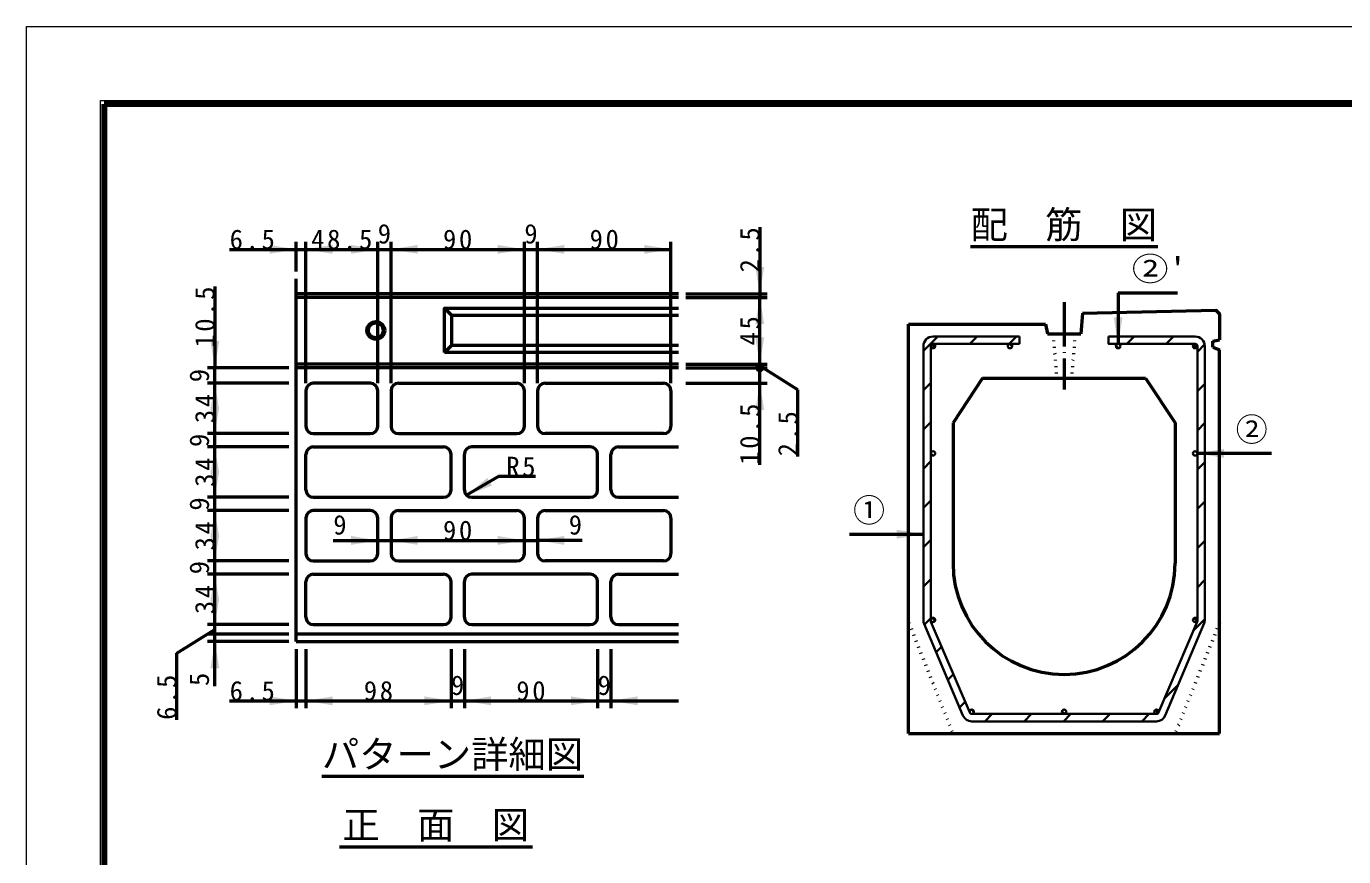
# Model space of a CAD drawing. Units: millimetres, scale not verified, with parts at other scales. Extents: x -2102 to 2102, y -1485 to 1485.
# Drawn here: x -2102 to -323, y 363 to 1485 of the extents above; entities that cross this region are included whole.
import ezdxf
from ezdxf.enums import TextEntityAlignment as Align

# ---------------------------------------------------------------- set-up
doc = ezdxf.new("R2010")
doc.units = ezdxf.units.MM
doc.header["$LTSCALE"] = 5
doc.linetypes.add('DOTTED', pattern=[1.75, 0.25, -1.5])
doc.linetypes.add('LONG_DASHED_DOTTED', pattern=[15.25, 12, -1.5, 0.25, -1.5])
doc.layers.add('0-1_V-nasSTD', color=7, linetype='Continuous', lineweight=35)
doc.layers.add('0-2_0', color=7, linetype='Continuous', lineweight=50)
doc.styles.add('ＭＳ ゴシック', font='')
doc.styles.get('ＭＳ ゴシック').set_extended_font_data('MS Gothic')

msp = doc.modelspace()

# ---------------------------------------------------------------- linework, layer by layer
at = {"layer": '0-1_V-nasSTD', "lineweight": 100}
msp.add_line((-1997.5, 1380), (-1997.5, -1380), dxfattribs=at)
at = {"layer": '0-1_V-nasSTD', "lineweight": 50}
msp.add_line((-627.906, 1124.94), (-627.906, 1055.94), dxfattribs=at)
at = {"layer": '0-1_V-nasSTD'}
for p, q in [((-890.906, 1046.353), (-871.319, 1065.94)), ((-890.906, 1052.94), (-890.906, 682.641)), ((-880.906, 1052.94), (-880.906, 681.489)), ((-879.883, 1055.196), (-875.65, 1050.963)), ((-760.906, 1065.94), (-877.906, 1065.94)), ((-760.906, 1055.94), (-877.906, 1055.94)), ((-828.286, 1055.94), (-818.286, 1065.94)), ((-775.253, 1055.94), (-765.253, 1065.94)), ((-773.906, 1055.94), (-774.501, 1055.94)), ((-774.501, 1055.88), (-770.965, 1052.345)), ((-760.906, 1065.94), (-760.906, 1055.94)), ((-640.906, 1065.94), (-523.906, 1065.94)), ((-630.826, 1053.627), (-627.219, 1050.02)), ((-616.154, 1055.94), (-606.154, 1065.94)), ((-563.121, 1055.94), (-553.121, 1065.94)), ((-526.109, 1054.976), (-521.87, 1050.737)), ((-520.906, 1045.122), (-511.064, 1054.964)), ((-520.906, 1052.94), (-520.906, 681.489)), ((-510.906, 683.559), (-510.906, 1052.94)), ((-890.906, 993.32), (-880.906, 1003.32)), ((-520.906, 992.089), (-510.906, 1002.089)), ((-890.906, 940.287), (-880.906, 950.287)), ((-520.906, 939.056), (-510.906, 949.056)), ((-880.898, 907.718), (-878.128, 904.948)), ((-876.86, 910.752), (-875.094, 908.986)), ((-523.462, 910.907), (-520.939, 908.384)), ((-890.906, 887.254), (-880.906, 897.254)), ((-526.809, 907.183), (-524.663, 905.037)), ((-520.906, 886.023), (-510.906, 896.023)), ((-890.906, 834.221), (-880.906, 844.221)), ((-520.906, 832.99), (-510.906, 842.99)), ((-890.906, 781.188), (-880.906, 791.188)), ((-520.906, 779.957), (-510.906, 789.957)), ((-890.906, 728.155), (-880.906, 738.155)), ((-520.906, 726.924), (-510.906, 736.924)), ((-889.879, 677.578), (-837.576, 553.877)), ((-889.879, 677.578), (-889.879, 677.578)), ((-889.455, 676.573), (-880.906, 685.122)), ((-828.381, 557.763), (-880.665, 680.312)), ((-880.665, 680.312), (-880.665, 680.312)), ((-879.086, 685.698), (-875.148, 681.76)), ((-573.431, 557.763), (-521.146, 680.312)), ((-511.92, 678.525), (-564.256, 553.906)), ((-526.103, 668.694), (-510.906, 683.891)), ((-525.384, 685.55), (-521.295, 681.461)), ((-511.92, 678.525), (-511.92, 678.525)), ((-873.695, 639.3), (-866.316, 646.679)), ((-857.935, 602.027), (-850.456, 609.506)), ((-565.565, 576.199), (-547.167, 594.597)), ((-842.175, 564.754), (-834.597, 572.332)), ((-837.576, 553.877), (-837.576, 553.877)), ((-828.381, 557.763), (-828.381, 557.763)), ((-828.381, 557.763), (-828.381, 557.763)), ((-826.013, 561.914), (-822.647, 558.549)), ((-825.621, 555.94), (-576.191, 555.94)), ((-807.956, 545.94), (-797.956, 555.94)), ((-754.923, 545.94), (-744.923, 555.94)), ((-703.758, 559.868), (-699.977, 556.087)), ((-701.89, 545.94), (-691.89, 555.94)), ((-700.906, 555.94), (-699.977, 555.94)), ((-648.857, 545.94), (-638.857, 555.94)), ((-595.824, 545.94), (-585.824, 555.94)), ((-577.968, 561.357), (-573.774, 557.163)), ((-573.431, 557.763), (-573.431, 557.763)), ((-564.256, 553.906), (-564.256, 553.906)), ((-825.603, 545.94), (-576.241, 545.94))]:
    msp.add_line(p, q, dxfattribs=at)
at = {"layer": '0-1_V-nasSTD', "lineweight": 18}
for points in [[(-2102.5, -1485), (-2102.5, 1485), (2102.5, 1485), (2102.5, -1485)], [(-2002.5, -1385), (-2002.5, 1385), (2002.5, 1385), (2002.5, -1385)]]:
    msp.add_lwpolyline(points, close=True, dxfattribs=at)
at = {"layer": '0-1_V-nasSTD', "lineweight": 100}
msp.add_lwpolyline([(1997.5, -1380), (1997.5, 1380), (-1997.5, 1380)], dxfattribs=at)
at = {"layer": '0-1_V-nasSTD'}
msp.add_lwpolyline([(-640.906, 1065.94), (-640.906, 1055.94), (-523.906, 1055.94)], dxfattribs=at)
for centre in [(-877.906, 1052.94), (-773.906, 1052.94), (-627.906, 1052.94), (-523.906, 1052.94), (-877.906, 907.94), (-877.906, 682.94), (-523.906, 682.94), (-825.621, 558.94), (-700.906, 558.94), (-576.191, 558.94)]:
    msp.add_circle(centre, 3, dxfattribs=at)
at = {"layer": '0-1_V-nasSTD', "lineweight": 50}
msp.add_circle((-1111.91, 1023.66), 4, dxfattribs=at)
at = {"layer": '0-1_V-nasSTD'}
for centre, radius, start, end in [((-877.906, 1052.94), 13, 90, 180), ((-877.906, 1052.94), 3, 90, 180), ((-877.906, 1052.94), 3, 131.23207, 180), ((-877.906, 1052.94), 3, 90, 131.23207), ((-523.906, 1052.94), 13, 0, 90), ((-523.906, 1052.94), 3, 0, 90), ((-523.906, 1052.94), 3, 0, 90), ((-877.906, 682.641), 13, 180, 202.91963), ((-877.906, 681.489), 3, 180, 203.10504), ((-877.906, 681.489), 3, 180, 203.10504), ((-523.906, 681.489), 3, 336.89496, 0), ((-523.906, 683.559), 13, 337.21925, 0), ((-825.603, 558.94), 13, 202.91963, 270), ((-825.621, 558.94), 3, 203.10504, 270), ((-825.621, 558.94), 3, 203.10504, 270), ((-825.621, 558.94), 3, 203.10504, 270), ((-576.241, 558.94), 13, 270, 337.21925), ((-576.191, 558.94), 3, 270, 336.90127), ((-576.191, 558.94), 3, 270, 336.90127), ((-576.191, 558.94), 3, 270, 323.67738), ((-576.191, 558.94), 3, 323.67738, 336.90127)]:
    msp.add_arc(centre, radius, start, end, dxfattribs=at)
for points in [[(-1773.91, 1177.66), (-1773.91, 1189.66), (-1737.91, 1183.66)], [(-1724.91, 1183.66), (-1688.91, 1177.66), (-1688.91, 1189.66)], [(-1663.91, 1177.66), (-1663.91, 1189.66), (-1627.91, 1183.66)], [(-1609.91, 1183.66), (-1573.91, 1177.66), (-1573.91, 1189.66)], [(-1465.91, 1177.66), (-1465.91, 1189.66), (-1429.91, 1183.66)], [(-1411.91, 1183.66), (-1375.91, 1177.66), (-1375.91, 1189.66)], [(-1267.91, 1177.66), (-1267.91, 1189.66), (-1231.91, 1183.66)], [(-1117.91, 1159.66), (-1111.91, 1123.66), (-1105.91, 1159.66)], [(-1117.91, 1082.66), (-1111.91, 1118.66), (-1105.91, 1082.66)], [(-633.906, 1091.94), (-627.906, 1055.94), (-621.906, 1091.94)], [(-1853.91, 1059.66), (-1847.91, 1023.66), (-1841.91, 1059.66)], [(-1117.91, 1064.66), (-1111.91, 1028.66), (-1105.91, 1064.66)], [(-1853.91, 966.66), (-1847.91, 1002.66), (-1841.91, 966.66)], [(-1117.91, 966.66), (-1111.91, 1002.66), (-1105.91, 966.66)], [(-1853.91, 970.66), (-1847.91, 934.66), (-1841.91, 970.66)], [(-1853.91, 880.66), (-1847.91, 916.66), (-1841.91, 880.66)], [(-520.906, 907.94), (-484.906, 901.94), (-484.906, 913.94)], [(-1853.91, 884.66), (-1847.91, 848.66), (-1841.91, 884.66)], [(-1507.981, 851.589), (-1479.804, 874.785), (-1473.804, 864.392)], [(-1853.91, 794.66), (-1847.91, 830.66), (-1841.91, 794.66)], [(-926.906, 792.792), (-926.906, 804.792), (-890.906, 798.792)], [(-1853.91, 798.66), (-1847.91, 762.66), (-1841.91, 798.66)], [(-1663.91, 784.402), (-1663.91, 796.402), (-1627.91, 790.402)], [(-1609.91, 790.402), (-1573.91, 784.402), (-1573.91, 796.402)], [(-1465.91, 784.402), (-1465.91, 796.402), (-1429.91, 790.402)], [(-1411.91, 790.402), (-1375.91, 784.402), (-1375.91, 796.402)], [(-1853.91, 708.66), (-1847.91, 744.66), (-1841.91, 708.66)], [(-1853.91, 712.66), (-1847.91, 676.66), (-1841.91, 712.66)], [(-1853.91, 617.66), (-1847.91, 653.66), (-1841.91, 617.66)], [(-1773.91, 567.66), (-1773.91, 579.66), (-1737.91, 573.66)], [(-1724.91, 573.66), (-1688.91, 567.66), (-1688.91, 579.66)], [(-1564.91, 567.66), (-1564.91, 579.66), (-1528.91, 573.66)], [(-1510.91, 573.66), (-1474.91, 567.66), (-1474.91, 579.66)], [(-1366.91, 567.66), (-1366.91, 579.66), (-1330.91, 573.66)], [(-1312.91, 573.66), (-1276.91, 567.66), (-1276.91, 579.66)]]:
    msp.add_solid(points, dxfattribs=at)
at = {"layer": '0-2_0'}
for p, q in [((-1111.91, 1213.66), (-1111.91, 1123.66)), ((-1737.91, 1153.66), (-1737.91, 1193.66)), ((-1724.91, 1002.66), (-1724.91, 1193.66)), ((-1627.91, 1002.66), (-1627.91, 1193.66)), ((-1609.91, 1002.66), (-1609.91, 1193.66)), ((-1429.91, 1002.66), (-1429.91, 1193.66)), ((-1411.91, 1002.66), (-1411.91, 1193.66)), ((-1231.91, 1002.66), (-1231.91, 1193.66)), ((-1827.91, 1183.66), (-1737.91, 1183.66)), ((-1737.91, 1183.66), (-1724.91, 1183.66)), ((-1724.91, 1183.66), (-1627.91, 1183.66)), ((-1627.91, 1183.66), (-1609.91, 1183.66)), ((-1609.91, 1183.66), (-1429.91, 1183.66)), ((-1429.91, 1183.66), (-1411.91, 1183.66)), ((-1411.91, 1183.66), (-1231.91, 1183.66)), ((-827.309, 1187.44), (-574.503, 1187.44)), ((-1737.91, 653.66), (-1737.91, 1143.66)), ((-1847.91, 1133.66), (-1847.91, 1023.66)), ((-1221.91, 1123.66), (-1737.91, 1123.66)), ((-1211.91, 1123.66), (-1101.91, 1123.66)), ((-1111.91, 1123.66), (-1111.91, 1118.66)), ((-627.906, 1124.94), (-547.906, 1124.94)), ((-1221.91, 1118.66), (-1737.91, 1118.66)), ((-1537.91, 1044.16), (-1537.91, 1104.16)), ((-1211.91, 1118.66), (-1101.91, 1118.66)), ((-1111.91, 1028.66), (-1111.91, 1118.66)), ((-1527.91, 1054.16), (-1527.91, 1094.16)), ((-1221.91, 1094.16), (-1527.91, 1094.16)), ((-675.906, 1097.44), (-678.406, 1069.44)), ((-910.906, 529.44), (-910.906, 1082.44)), ((-910.906, 1082.44), (-725.906, 1082.44)), ((-725.906, 1082.44), (-723.406, 1069.44)), ((-723.406, 1069.44), (-678.406, 1069.44)), ((-1527.91, 1054.16), (-1537.91, 1044.16)), ((-1527.91, 1054.16), (-1221.91, 1054.16)), ((-499.906, 1059.44), (-490.906, 1061.455)), ((-499.906, 1051.44), (-499.906, 1059.44)), ((-499.906, 1051.44), (-490.906, 1048.082)), ((-1221.91, 1044.16), (-1537.91, 1044.16)), ((-490.906, 529.44), (-490.906, 1048.082)), ((-1747.91, 1023.66), (-1857.91, 1023.66)), ((-1847.91, 1002.66), (-1847.91, 1023.66)), ((-1221.91, 1028.66), (-1737.91, 1028.66)), ((-1221.91, 1023.66), (-1737.91, 1023.66)), ((-1211.91, 1028.66), (-1101.91, 1028.66)), ((-1211.91, 1023.66), (-1101.91, 1023.66)), ((-1111.91, 1023.66), (-1111.91, 1028.66)), ((-1060.375, 993.943), (-1111.91, 1026.16)), ((-1111.91, 1002.66), (-1111.91, 1023.66)), ((-1747.91, 1002.66), (-1857.91, 1002.66)), ((-1847.91, 934.66), (-1847.91, 1002.66)), ((-1637.91, 1002.66), (-1714.91, 1002.66)), ((-1599.91, 1002.66), (-1439.91, 1002.66)), ((-1401.91, 1002.66), (-1241.91, 1002.66)), ((-1211.91, 1002.66), (-1101.91, 1002.66)), ((-1111.91, 892.66), (-1111.91, 1002.66)), ((-810.906, 1009.44), (-850.906, 949.44)), ((-810.906, 1009.44), (-590.906, 1009.44)), ((-590.906, 1009.44), (-550.906, 949.44)), ((-1724.91, 992.66), (-1724.91, 944.66)), ((-1627.91, 944.66), (-1627.91, 992.66)), ((-1609.91, 992.66), (-1609.91, 944.66)), ((-1429.91, 944.66), (-1429.91, 992.66)), ((-1411.91, 992.66), (-1411.91, 944.66)), ((-1231.91, 992.66), (-1231.91, 944.66)), ((-1060.375, 903.943), (-1060.375, 993.943)), ((-850.906, 949.44), (-850.906, 759.44)), ((-550.906, 949.44), (-550.906, 759.44)), ((-1747.91, 934.66), (-1857.91, 934.66)), ((-1847.91, 916.66), (-1847.91, 934.66)), ((-1714.91, 934.66), (-1637.91, 934.66)), ((-1599.91, 934.66), (-1439.91, 934.66)), ((-1241.91, 934.66), (-1401.91, 934.66)), ((-1747.91, 916.66), (-1857.91, 916.66)), ((-1847.91, 848.66), (-1847.91, 916.66)), ((-1714.91, 916.66), (-1538.91, 916.66)), ((-1340.91, 916.66), (-1500.91, 916.66)), ((-1302.91, 916.66), (-1221.91, 916.66)), ((-420.906, 907.94), (-520.906, 907.94)), ((-1724.91, 858.66), (-1724.91, 906.66)), ((-1528.91, 858.66), (-1528.91, 906.66)), ((-1510.91, 858.66), (-1510.91, 906.66)), ((-1330.91, 858.66), (-1330.91, 906.66)), ((-1312.91, 858.66), (-1312.91, 906.66)), ((-1464.68, 876.589), (-1507.981, 851.589)), ((-1414.68, 876.589), (-1464.68, 876.589)), ((-1747.91, 848.66), (-1857.91, 848.66)), ((-1847.91, 830.66), (-1847.91, 848.66)), ((-1714.91, 848.66), (-1538.91, 848.66)), ((-1500.91, 848.66), (-1340.91, 848.66)), ((-1302.91, 848.66), (-1221.91, 848.66)), ((-1747.91, 830.66), (-1857.91, 830.66)), ((-1847.91, 762.66), (-1847.91, 830.66)), ((-1724.91, 820.66), (-1724.91, 772.66)), ((-1637.91, 830.66), (-1714.91, 830.66)), ((-1627.91, 772.66), (-1627.91, 820.66)), ((-1609.91, 820.66), (-1609.91, 772.66)), ((-1599.91, 830.66), (-1439.91, 830.66)), ((-1429.91, 772.66), (-1429.91, 820.66)), ((-1411.91, 820.66), (-1411.91, 772.66)), ((-1401.91, 830.66), (-1241.91, 830.66)), ((-1231.91, 820.66), (-1231.91, 772.66)), ((-1687.91, 790.402), (-1627.91, 790.402)), ((-1627.91, 790.402), (-1609.91, 790.402)), ((-1609.91, 790.402), (-1429.91, 790.402)), ((-1429.91, 790.402), (-1411.91, 790.402)), ((-1351.91, 790.402), (-1411.91, 790.402)), ((-990.906, 798.792), (-890.906, 798.792)), ((-1747.91, 762.66), (-1857.91, 762.66)), ((-1847.91, 744.66), (-1847.91, 762.66)), ((-1714.91, 762.66), (-1637.91, 762.66)), ((-1599.91, 762.66), (-1439.91, 762.66)), ((-1241.91, 762.66), (-1401.91, 762.66)), ((-1747.91, 744.66), (-1857.91, 744.66)), ((-1724.91, 686.66), (-1724.91, 734.66)), ((-1714.91, 744.66), (-1538.91, 744.66)), ((-1528.91, 686.66), (-1528.91, 734.66)), ((-1510.91, 686.66), (-1510.91, 734.66)), ((-1340.91, 744.66), (-1500.91, 744.66)), ((-1330.91, 686.66), (-1330.91, 734.66)), ((-1312.91, 686.66), (-1312.91, 734.66)), ((-1302.91, 744.66), (-1221.91, 744.66)), ((-1747.91, 676.66), (-1857.91, 676.66)), ((-1714.91, 676.66), (-1538.91, 676.66)), ((-1500.91, 676.66), (-1340.91, 676.66)), ((-1302.91, 676.66), (-1221.91, 676.66)), ((-1899.446, 637.943), (-1847.91, 670.16)), ((-1747.91, 663.66), (-1857.91, 663.66)), ((-1847.91, 653.66), (-1847.91, 663.66)), ((-1221.91, 663.66), (-1737.91, 663.66)), ((-1747.91, 653.66), (-1857.91, 653.66)), ((-1847.91, 593.66), (-1847.91, 653.66)), ((-1737.91, 653.66), (-1221.91, 653.66)), ((-1737.91, 643.66), (-1737.91, 563.66)), ((-1724.91, 643.66), (-1724.91, 563.66)), ((-1528.91, 643.66), (-1528.91, 563.66)), ((-1510.91, 643.66), (-1510.91, 563.66)), ((-1330.91, 643.66), (-1330.91, 563.66)), ((-1312.91, 643.66), (-1312.91, 563.66)), ((-1899.446, 547.943), (-1899.446, 637.943)), ((-1827.91, 573.66), (-1737.91, 573.66)), ((-1737.91, 573.66), (-1724.91, 573.66)), ((-1724.91, 573.66), (-1528.91, 573.66)), ((-1528.91, 573.66), (-1510.91, 573.66)), ((-1510.91, 573.66), (-1330.91, 573.66)), ((-1330.91, 573.66), (-1312.91, 573.66)), ((-1312.91, 573.66), (-1221.91, 573.66)), ((-910.906, 529.44), (-490.906, 529.44)), ((-1703.365, 471.897), (-1349.355, 471.897)), ((-1679.506, 376.38), (-1418.699, 376.38))]:
    msp.add_line(p, q, dxfattribs=at)
at = {"layer": '0-2_0', "linetype": 'LONG_DASHED_DOTTED'}
msp.add_line((-700.906, 1112.44), (-700.906, 994.44), dxfattribs=at)
at = {"layer": '0-2_0', "linetype": 'DOTTED'}
for p, q in [((-715.906, 1069.44), (-710.906, 1009.44)), ((-685.906, 1069.44), (-690.906, 1009.44)), ((-910.906, 679.44), (-850.906, 529.44)), ((-490.906, 679.44), (-550.906, 529.44))]:
    msp.add_line(p, q, dxfattribs=at)
at = {"layer": '0-2_0'}
for points in [[(-1527.91, 1094.16), (-1537.91, 1104.16), (-1221.91, 1104.16)], [(-675.906, 1097.44), (-495.906, 1101.44), (-490.906, 1096.44), (-490.906, 1061.455)], [(-1847.91, 663.66), (-1847.91, 676.66), (-1847.91, 744.66)]]:
    msp.add_lwpolyline(points, dxfattribs=at)
for radius in [12, 10]:
    msp.add_circle((-1630.51, 1074.16), radius, dxfattribs=at)
at = {"layer": '0-2_0', "lineweight": 35}
for centre in [(-877.906, 907.94), (-523.906, 907.94)]:
    msp.add_circle(centre, 3, dxfattribs=at)
at = {"layer": '0-2_0'}
for centre, radius, start, end in [((-1714.91, 992.66), 10, 90, 180), ((-1637.91, 992.66), 10, 0, 90), ((-1599.91, 992.66), 10, 90, 180), ((-1439.91, 992.66), 10, 0, 90), ((-1401.91, 992.66), 10, 90, 180), ((-1241.91, 992.66), 10, 0, 90), ((-1714.91, 944.66), 10, 180, 270), ((-1637.91, 944.66), 10, 270, 0), ((-1599.91, 944.66), 10, 180, 270), ((-1439.91, 944.66), 10, 270, 0), ((-1401.91, 944.66), 10, 180, 270), ((-1241.91, 944.66), 10, 270, 0), ((-1714.91, 906.66), 10, 90, 180), ((-1538.91, 906.66), 10, 0, 90), ((-1500.91, 906.66), 10, 90, 180), ((-1340.91, 906.66), 10, 0, 90), ((-1302.91, 906.66), 10, 90, 180), ((-1714.91, 858.66), 10, 180, 270), ((-1538.91, 858.66), 10, 270, 0), ((-1500.91, 858.66), 10, 180, 270), ((-1340.91, 858.66), 10, 270, 0), ((-1302.91, 858.66), 10, 180, 270), ((-1714.91, 820.66), 10, 90, 180), ((-1637.91, 820.66), 10, 0, 90), ((-1599.91, 820.66), 10, 90, 180), ((-1439.91, 820.66), 10, 0, 90), ((-1401.91, 820.66), 10, 90, 180), ((-1241.91, 820.66), 10, 0, 90), ((-1714.91, 772.66), 10, 180, 270), ((-1637.91, 772.66), 10, 270, 0), ((-1599.91, 772.66), 10, 180, 270), ((-1439.91, 772.66), 10, 270, 0), ((-1401.91, 772.66), 10, 180, 270), ((-1241.91, 772.66), 10, 270, 0), ((-700.906, 759.44), 150, 180, 270), ((-700.906, 759.44), 150, 270, 0), ((-1714.91, 734.66), 10, 90, 180), ((-1538.91, 734.66), 10, 0, 90), ((-1500.91, 734.66), 10, 90, 180), ((-1340.91, 734.66), 10, 0, 90), ((-1302.91, 734.66), 10, 90, 180), ((-1714.91, 686.66), 10, 180, 270), ((-1538.91, 686.66), 10, 270, 0), ((-1500.91, 686.66), 10, 180, 270), ((-1340.91, 686.66), 10, 270, 0), ((-1302.91, 686.66), 10, 180, 270)]:
    msp.add_arc(centre, radius, start, end, dxfattribs=at)

# ---------------------------------------------------------------- texts
at = {"layer": '0-1_V-nasSTD', "style": 'ＭＳ ゴシック'}
for s, height, p in [('配\u3000筋\u3000図', 36.95, (-827.309, 1187.44)), ('9', 26.39, (-1627.91, 1183.66)), ('9', 26.39, (-1429.91, 1183.66)), ('②', 31.67, (-469.106, 914.94)), ('①', 31.67, (-985.906, 805.792)), ('9', 26.39, (-1687.91, 790.402)), ('9', 26.39, (-1369.91, 790.402)), ('9', 26.39, (-1528.91, 573.66)), ('9', 26.39, (-1330.91, 573.66)), ('パターン詳細図', 36.95, (-1703.365, 471.897)), ('正\u3000面\u3000図', 36.95, (-1675.506, 376.38))]:
    msp.add_text(s, height=height, dxfattribs=at).set_placement(p, align=Align.BOTTOM_LEFT)
at = {"layer": '0-1_V-nasSTD', "style": 'ＭＳ ゴシック', "width": 1.15}
msp.add_text("②'", height=31.67, dxfattribs=at).set_placement((-609.506, 1131.94), align=Align.BOTTOM_LEFT)
at = {"layer": '0-1_V-nasSTD', "style": 'ＭＳ ゴシック'}
for s, p in [('9', (-1847.91, 1004.16)), ('9', (-1847.91, 916.66)), ('9', (-1847.91, 830.66)), ('9', (-1847.91, 744.66)), ('5', (-1847.91, 593.66))]:
    msp.add_text(s, height=26.39, rotation=90, dxfattribs=at).set_placement(p, align=Align.BOTTOM_LEFT)
at = {"layer": '0-1_V-nasSTD', "char_height": 26.39, "attachment_point": 7, "style": 'ＭＳ ゴシック'}
for s, insert in [('\\T1.2;6.5', (-1827.91, 1183.66)), ('\\T1.2;48.5', (-1717.81, 1183.66)), ('\\T1.2;90', (-1539.71, 1183.66)), ('\\T1.2;90', (-1341.71, 1183.66)), ('\\T1.2;R5', (-1454.28, 876.589)), ('\\T1.2;90', (-1539.71, 790.402)), ('\\T1.2;6.5', (-1827.91, 573.66)), ('\\T1.2;98', (-1646.71, 573.66)), ('\\T1.2;90', (-1440.71, 573.66))]:
    msp.add_mtext(s, dxfattribs=dict(at, insert=insert))
at = {"layer": '0-1_V-nasSTD', "char_height": 26.39, "attachment_point": 7, "rotation": 90, "style": 'ＭＳ ゴシック'}
for s, insert in [('\\T1.2;2.5', (-1111.91, 1152.46)), ('\\T1.2;10.5', (-1847.91, 1050.86)), ('\\T1.2;45', (-1111.91, 1053.86)), ('\\T1.2;34', (-1847.91, 948.86)), ('\\T1.2;10.5', (-1111.91, 892.66)), ('\\T1.2;2.5', (-1060.375, 903.943)), ('\\T1.2;34', (-1847.91, 862.86)), ('\\T1.2;34', (-1847.91, 776.86)), ('\\T1.2;34', (-1847.91, 690.86)), ('\\T1.2;6.5', (-1899.446, 547.943))]:
    msp.add_mtext(s, dxfattribs=dict(at, insert=insert))

doc.saveas('drawing.dxf')
